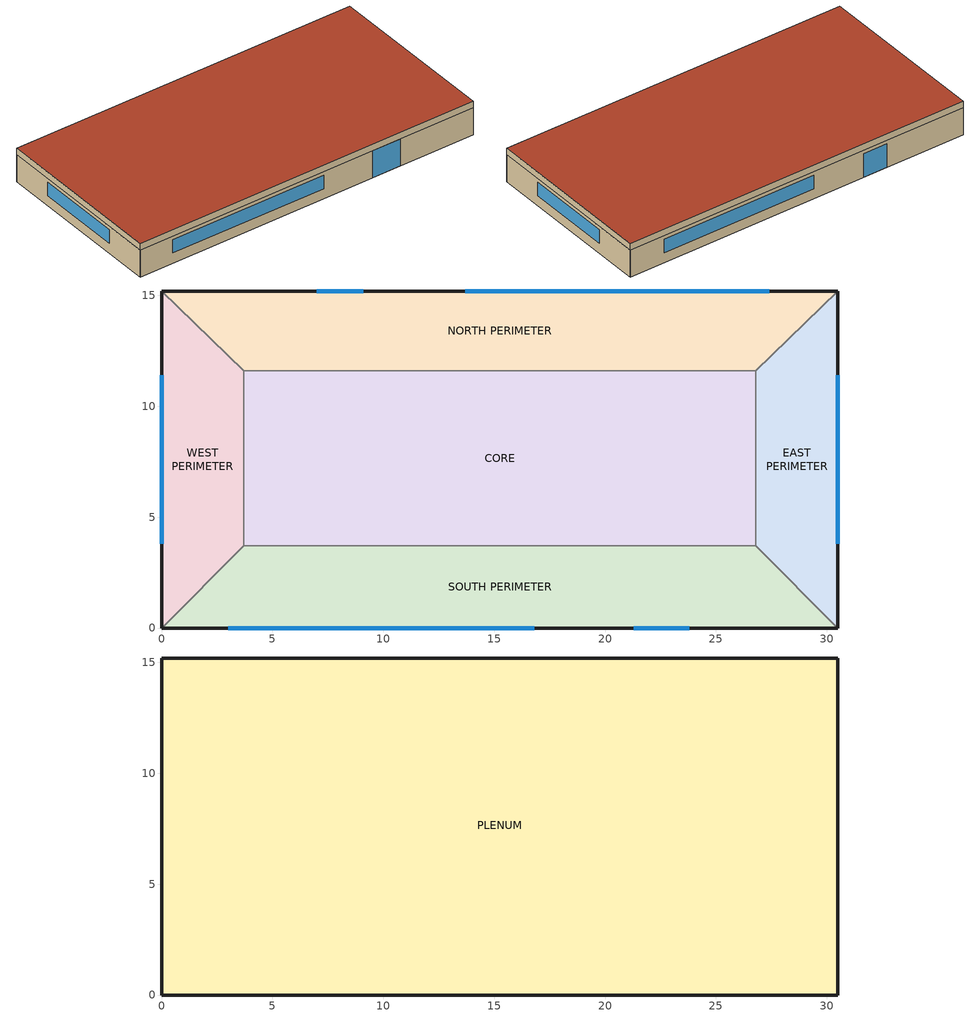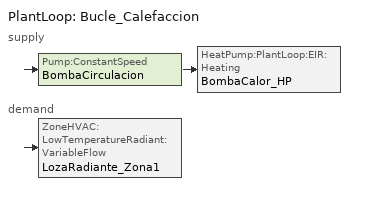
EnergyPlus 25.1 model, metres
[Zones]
NORTH PERIMETER
 floor ground (FLOOR-SLAB-1): 26.8,11.6 3.7,11.6 0,15.2 30.5,15.2 z0
 wall outside (WALL-1): 30.5,15.2 0,15.2 z0:2.4
 wall to EAST PERIMETER (INT-WALL-1): 26.8,11.6 30.5,15.2 z0:2.4
 wall to WEST PERIMETER (INT-WALL-1): 0,15.2 3.7,11.6 z0:2.4
 wall to CORE (INT-WALL-1): 3.7,11.6 26.8,11.6 z0:2.4
 window (Double LoE Clear Argon): 9.1,15.2 7,15.2 z0:2.1; 27.4,15.2 13.7,15.2 z0.9:2.1
SOUTH PERIMETER
 floor ground (FLOOR-SLAB-1): 26.8,3.7 30.5,0 0,0 3.7,3.7 z0
 wall outside (WALL-1): 0,0 30.5,0 z0:2.4
 wall to EAST PERIMETER (INT-WALL-1): 30.5,0 26.8,3.7 z0:2.4
 wall to WEST PERIMETER (INT-WALL-1): 3.7,3.7 0,0 z0:2.4
 wall to CORE (INT-WALL-1): 26.8,3.7 3.7,3.7 z0:2.4
 window (Double LoE Clear Argon): 21.3,0 23.8,0 z0:2.4; 3,0 16.8,0 z0.9:2.1
EAST PERIMETER
 floor ground (FLOOR-SLAB-1): 26.8,11.6 30.5,15.2 30.5,0 26.8,3.7 z0
 wall outside (WALL-1): 30.5,0 30.5,15.2 z0:2.4
 wall to CORE (INT-WALL-1): 26.8,11.6 26.8,3.7 z0:2.4
 window (Double LoE Clear Argon): 30.5,3.8 30.5,11.4 z0.9:2.1
WEST PERIMETER
 floor ground (FLOOR-SLAB-1): 3.7,3.7 0,0 0,15.2 3.7,11.6 z0
 wall outside (WALL-1): 0,15.2 0,0 z0:2.4
 wall to CORE (INT-WALL-1): 3.7,3.7 3.7,11.6 z0:2.4
 window (Double LoE Clear Argon): 0,11.4 0,3.8 z0.9:2.1
CORE
 floor ground (FLOOR-SLAB-1): 26.8,11.6 26.8,3.7 3.7,3.7 3.7,11.6 z0
PLENUM
 floor to SOUTH PERIMETER (CLNG-1): 26.8,3.7 30.5,0 0,0 3.7,3.7 z2.4
 floor to EAST PERIMETER (CLNG-1): 26.8,11.6 30.5,15.2 30.5,0 26.8,3.7 z2.4
 floor to NORTH PERIMETER (CLNG-1): 26.8,11.6 3.7,11.6 0,15.2 30.5,15.2 z2.4
 floor to WEST PERIMETER (CLNG-1): 3.7,3.7 0,0 0,15.2 3.7,11.6 z2.4
 floor to CORE (CLNG-1): 26.8,11.6 26.8,3.7 3.7,3.7 3.7,11.6 z2.4
 wall outside (WALL-1): 30.5,15.2 0,15.2 0,0 30.5,0 30.5,15.2 z2.4:3
 roof outside (ROOF-1): 0,15.2 0,0 30.5,0 30.5,15.2 z3
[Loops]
PlantLoop 'Bucle_Calefaccion'
 supply: Pump:ConstantSpeed 'BombaCirculacion' > HeatPump:PlantLoop:EIR:Heating 'BombaCalor_HP'
 demand: ZoneHVAC:LowTemperatureRadiant:VariableFlow 'LozaRadiante_Zona1'
[Building]
Exercise 2: Loads convergence tolerance value=0.04; Minimum number of warmup days=6; North axis=0; Solar distribution=FullInteriorAndExterior; Temperature convergence tolerance value=0.4; Terrain=City
[Site:GroundTemperature:BuildingSurface]
20.03, 20.03, 20.13, 20.3, 20.43, 20.52, 20.62, 20.77, 20.78, 20.55, 20.44, 20.2
[Site:Location]
MONTEVIDEO - URY: Elevation=32; Latitude=-34.83; Longitude=-56.83; Time zone=-3
[SizingPeriod:DesignDay] Barometric pressure=99063; Day of month=21; Daylight saving time indicator=No; Humidity condition type=WetBulb; Rain indicator=No; Snow indicator=No; Solar model indicator=ASHRAEClearSky
Name | Daily dry bulb temperature range | Day type | Maximum dry bulb temperature | Month | Sky clearness | Wetbulb or dewpoint at maximum dry bulb | Wind direction | Wind speed
CHICAGO_IL_USA Cooling 1% Conditions DB=>MWB | 10.9 | SummerDesignDay | 31.3 | 7 | 1 | 22.8 | 230 | 5.4
CHICAGO_IL_USA Heating 99% Conditions | 0 | WinterDesignDay | -18.1 | 1 | 0 | -18.1 | 270 | 4.6
[Construction]
CLNG-1: MAT-CLNG-1
Double LoE Clear Argon: LoE CLEAR 6MM, ARGON 13MM, CLEAR 6MM
FLOOR-SLAB-1: CC03, CC03
INT-WALL-1: GP02, AL21, GP02
ROOF-1: RG01, BR01, IN46, WD01
WALL-1: WD01, PW03, IN02, GP01
[Material] Thermal absorptance=0.9
Name | Conductivity | Density | Roughness | Solar absorptance | Specific heat | Thickness | Visible absorptance
BR01 | 0.162 | 1121 | VeryRough | 0.7 | 1464 | 0.0095 | 0.7
CC03 | 1.31 | 2243 | MediumRough | 0.65 | 837 | 0.1016 | 0.65
GP01 | 0.16 | 801 | MediumSmooth | 0.75 | 837 | 0.0127 | 0.75
GP02 | 0.16 | 801 | MediumSmooth | 0.75 | 837 | 0.0159 | 0.75
IN02 | 0.043 | 10 | Rough | 0.75 | 837 | 0.0901 | 0.75
IN46 | 0.023 | 24 | VeryRough | 0.5 | 1590 | 0.0762 | 0.5
PW03 | 0.115 | 545 | MediumSmooth | 0.78 | 1213 | 0.0127 | 0.78
RG01 | 1.442 | 881 | Rough | 0.65 | 1674 | 0.0127 | 0.65
WD01 | 0.115 | 513 | MediumSmooth | 0.78 | 1381 | 0.0191 | 0.78
[Material:AirGap]
AL21: Thermal resistance=0.157
[Material:NoMass]
MAT-CLNG-1: Roughness=Rough; Solar absorptance=0.65; Thermal absorptance=0.65; Thermal resistance=0.652259; Visible absorptance=0.65
[WindowMaterial:Gas]
ARGON 13MM: Gas type=Argon; Thickness=0.0127
[WindowMaterial:Glazing] Conductivity=0.9; Front side infrared hemispherical emissivity=0.84; Infrared transmittance at normal incidence=0; Optical data type=SpectralAverage; Thickness=0.006
Name | Back side infrared hemispherical emissivity | Back side solar reflectance at normal incidence | Back side visible reflectance at normal incidence | Front side solar reflectance at normal incidence | Front side visible reflectance at normal incidence | Solar transmittance at normal incidence | Visible transmittance at normal incidence
CLEAR 6MM | 0.84 | 0.071 | 0.08 | 0.071 | 0.08 | 0.775 | 0.881
LoE CLEAR 6MM | 0.1 | 0.22 | 0.078 | 0.17 | 0.055 | 0.6 | 0.84
[HeatPump:PlantLoop:EIR:Heating]
BombaCalor_HP: Capacity modifier function of temperature curve=CapCurveFuncTemp; Condenser type=AirSource; Control type=Setpoint; Electric input to output ratio modifier function of part load ratio curve=EIRCurveFuncPLR; Electric input to output ratio modifier function of temperature curve=EIRCurveFuncTemp; Flow mode=ConstantFlow; Heat pump defrost time period fraction=0.058333; Heat pump sizing method=HeatingCapacity; Heat recovery reference flow rate=Autosize; Heating to cooling capacity sizing ratio=1; Load side reference flow rate=Autosize; Maximum outdoor dry bulb temperature for defrost operation=10; Maximum source inlet temperature=75; Minimum heat recovery outlet temperature=4.5; Minimum source inlet temperature=-13; Reference capacity=7619; Reference coefficient of performance=3.123; Sizing factor=1; Source side reference flow rate=Autosize
[People]
Personas_Norte: Activity level schedule=NivelActividad_Personas; Carbon dioxide generation rate=3.82e-08; Clothing insulation calculation method=ClothingInsulationSchedule; Cold stress temperature threshold=15.56; Enable ashrae 55 comfort warnings=No; Fraction radiant=0.3; Heat stress temperature threshold=30; Mean radiant temperature calculation type=EnclosureAveraged; Number of people=5; Number of people calculation method=People; Number of people schedule=Siempre; Sensible heat fraction=Autocalculate; Zone or zonelist or space or spacelist=NORTH PERIMETER
[PlantEquipmentList]
Lista_Equipos_Calefaccion: BombaCalor_HP, HeatPump:PlantLoop:EIR:Heating
[PlantEquipmentOperation:HeatingLoad]
Calefaccion_Carga: Load range 1 lower limit=0; Load range 1 upper limit=100000; Range 1 equipment list=Lista_Equipos_Calefaccion
[PlantEquipmentOperationSchemes]
Esquema_Calefaccion: Control scheme 1=Calefaccion_Carga; Control scheme 1 schedule=Constant
[PlantLoop]
Bucle_Calefaccion: Common pipe simulation=None; Fluid type=Water; Load distribution scheme=SequentialLoad; Loop circulation time=2; Maximum loop flow rate=0.001; Maximum loop temperature=90; Minimum loop flow rate=0; Minimum loop temperature=5; Plant equipment operation scheme=Esquema_Calefaccion; Plant loop demand calculation scheme=SingleSetpoint; Plant loop volume=Autocalculate; Pressure simulation type=None
[Pump:ConstantSpeed]
BombaCirculacion: Design electric power per unit flow rate=348701.1; Design flow rate=0.001; Design power consumption=100; Design power sizing method=PowerPerFlowPerPressure; Design pump head=40000; Design shaft power per unit flow rate per unit head=1.28205; End use subcategory=General; Motor efficiency=0.8; Pump control type=Intermittent
[SetpointManager:Scheduled]
Setpoint_Temp_Bucle: Control variable=Temperature; Schedule=Temperatura_Calefaccion_Schedule; Setpoint node or nodelist=Nodo_Salida_Condensador
[Sizing:Plant]
Bucle_Calefaccion: Design loop exit temperature=40; Loop design temperature difference=5; Loop type=Heating; Sizing option=NonCoincident; Zone timesteps in averaging window=1
[Sizing:Zone]
NORTH PERIMETER: Account for dedicated outdoor air system=No; Cooling design air flow method=DesignDay; Cooling minimum air flow fraction=0.2; Dedicated outdoor air high setpoint temperature for design=Autosize; Dedicated outdoor air low setpoint temperature for design=Autosize; Dedicated outdoor air system control strategy=NeutralSupplyAir; Heating design air flow method=DesignDay; Heating design air flow rate=1; Heating maximum air flow fraction=0.3; Type of space sum to use=Coincident; Zone cooling design supply air humidity ratio=0.008; Zone cooling design supply air humidity ratio difference=0.005; Zone cooling design supply air temperature=12.8; Zone cooling design supply air temperature input method=SupplyAirTemperature; Zone heating design supply air humidity ratio=0.008; Zone heating design supply air temperature=40; Zone heating design supply air temperature input method=SupplyAirTemperature; Zone humidification design supply air humidity ratio difference=0.005; Zone latent cooling design supply air humidity ratio input method=HumidityRatioDifference; Zone latent heating design supply air humidity ratio input method=HumidityRatioDifference; Zone load sizing method=Sensible Load Only No Latent Load
[ThermostatSetpoint:SingleHeating]
Consigna_ZonaNorte: Setpoint temperature schedule=Setpoint_Constante_22
[Zone] Floor area=Autocalculate; Multiplier=1; Type=1
Name | Ceiling height | Part of total floor area | Volume
CORE | 2.4384 | Yes | 447.683
EAST PERIMETER; WEST PERIMETER | 2.4384 | Yes | 103.311
NORTH PERIMETER; SOUTH PERIMETER | 2.4384 | Yes | 239.247
PLENUM | 0.6096 | No | 283.2
[ZoneControl:Thermostat]
Termostato_ZonaNorte: Zone or zonelist=NORTH PERIMETER; Control 1=Consigna_ZonaNorte; Control type schedule=ThermostatTypeSchedule
[Zone equipment]
NORTH PERIMETER: LozaRadiante_Zona1
[ZoneHVAC:LowTemperatureRadiant:SurfaceGroup]
GrupoSuperficies_Zona1: Flow fraction for surface 1=1; Surface name 1=F3-1
[ZoneHVAC:LowTemperatureRadiant:VariableFlow]
LozaRadiante_Zona1: Zone=NORTH PERIMETER; Availability schedule=Constant; Circuit length=106.7; Design object=Diseno1; Heating design capacity=Autosize; Hydronic tubing length=Autosize; Maximum hot water flow=0.001; Number of circuits=OnePerSurface; Surface name or radiant surface group=GrupoSuperficies_Zona1
[ZoneHVAC:LowTemperatureRadiant:VariableFlow:Design]
Diseno1: Condensation control dewpoint offset=1; Condensation control type=SimpleOff; Cooling control throttling range=0.5; Cooling design capacity method=CoolingDesignCapacity; Fluid to radiant surface heat transfer model=ConvectionOnly; Fraction of autosized heating design capacity=1.5; Heating control temperature schedule=Setpoint_Constante_22; Heating control throttling range=0.5; Heating design capacity method=CapacityPerFloorArea; Heating design capacity per floor area=500; Hydronic tubing conductivity=0.35; Hydronic tubing inside diameter=0.013; Hydronic tubing outside diameter=0.016; Setpoint control type=ZeroFlowPower; Temperature control type=MeanAirTemperature
[ZoneInfiltration:DesignFlowRate]
NORTH PERIMETER Infil 1: Constant term coefficient=0; Design flow rate=0.015; Design flow rate calculation method=Flow/Zone; Schedule=Constant; Temperature term coefficient=0; Velocity squared term coefficient=0; Velocity term coefficient=0.2237; Zone or zonelist or space or spacelist=NORTH PERIMETER
[Curve:Biquadratic] Input unit type for x=Temperature; Input unit type for y=Temperature; Maximum value of x=75; Maximum value of y=75; Minimum value of x=-13; Minimum value of y=61; Output unit type=Dimensionless
Name | Coefficient1 constant | Coefficient2 x | Coefficient3 x 2 | Coefficient4 y | Coefficient5 y 2 | Coefficient6 x y
CapCurveFuncTemp | 1.490279 | 0.031735 | -0.000115 | -0.012551 | 7.5e-05 | -0.000286
EIRCurveFuncTemp | 0.2614 | -0.008256 | 5.8e-05 | 0.029445 | -0.000115 | -0.000132
[Curve:Quadratic]
EIRCurveFuncPLR: Input unit type for x=Dimensionless; Maximum value of x=1; Minimum value of x=0; Output unit type=Dimensionless; Coefficient1 constant=0.8; Coefficient2 x=0.2; Coefficient3 x 2=-0
[Schedule:Compact]
Constant; Siempre; ThermostatTypeSchedule: Through: 12/31, For: AllDays, Until: 24:00, 1
NivelActividad_Personas: Through: 12/31, For: AllDays, Until: 24:00, 131
Setpoint_Constante_22: Through: 12/31, For: AllDays, Until: 24:00, 22
Temperatura_Calefaccion_Schedule: Through: 12/31, For: AllDays, Until: 24:00, 40
